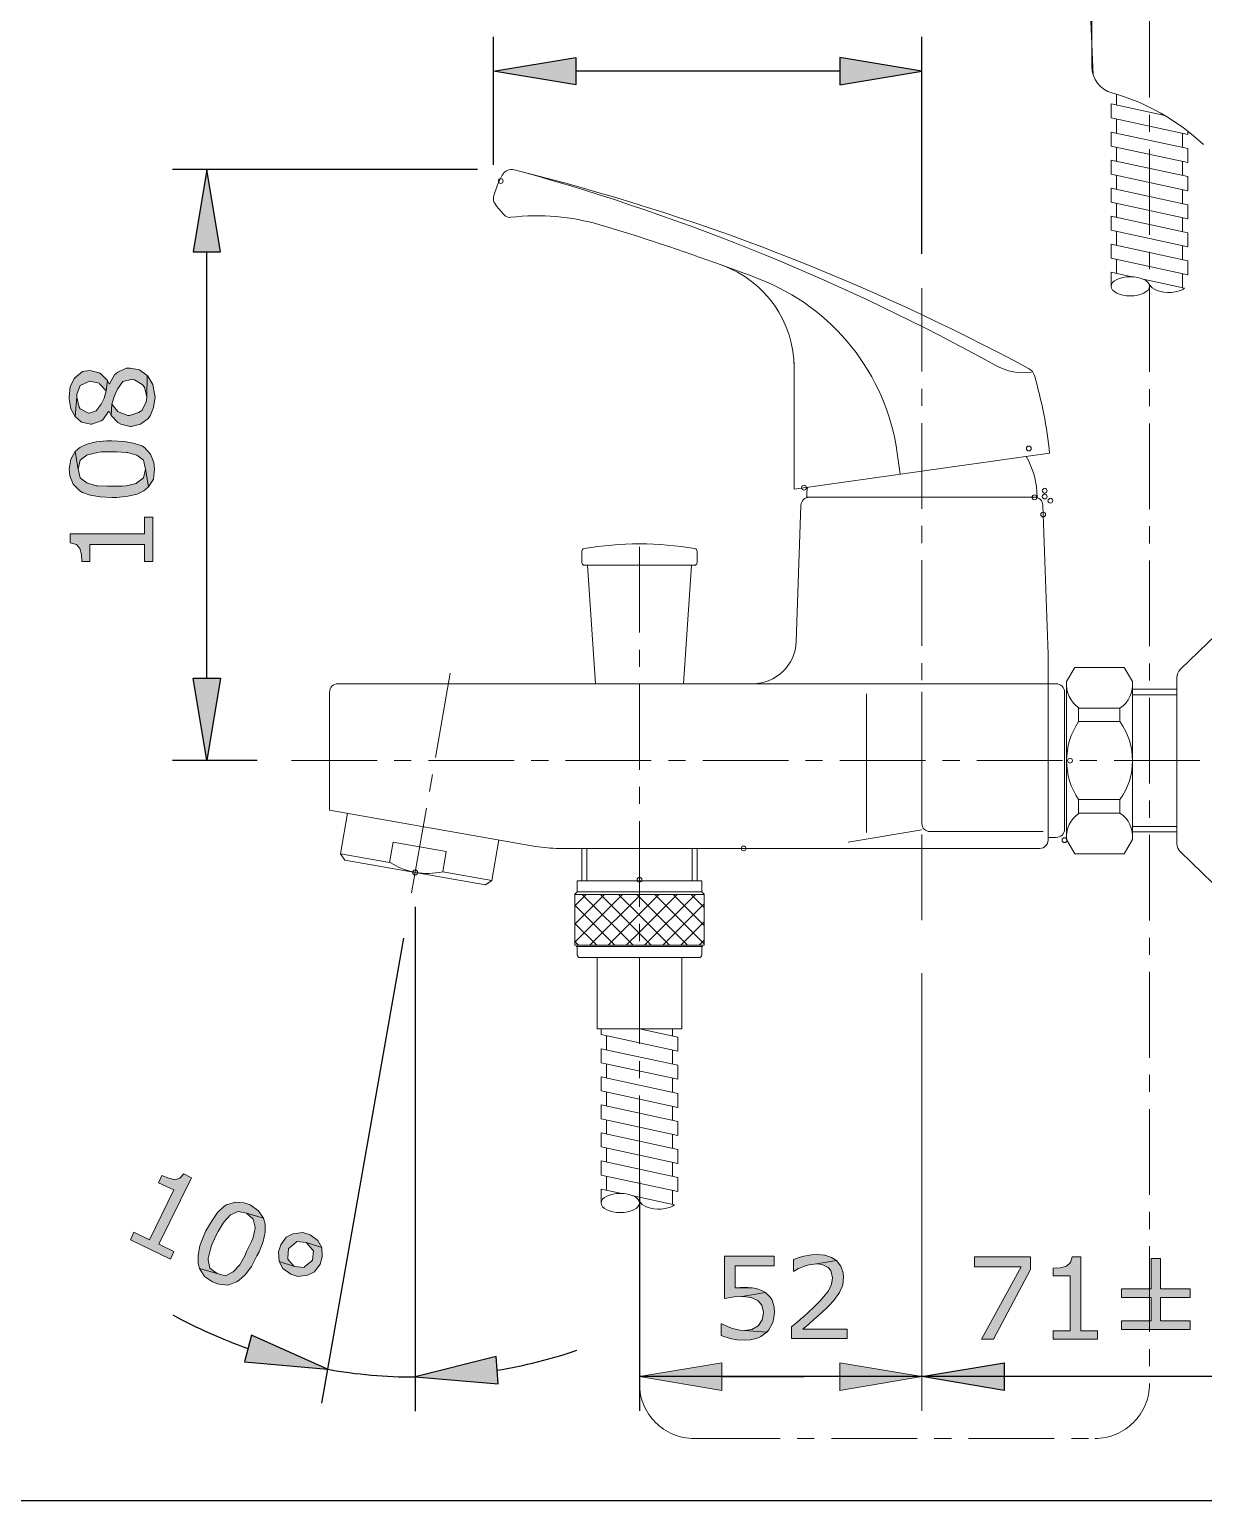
# Model space of a CAD drawing. Header units: inches. Extents: x 242965 to 445791, y 236206 to 423703.
# Drawn here: x 417167.9 to 417510.5, y 364921.7 to 365350.8 of the extents above; entities that cross this region are included whole.
import ezdxf

# ---------------------------------------------------------------- set-up
doc = ezdxf.new("R2010")
doc.units = ezdxf.units.IN
doc.header["$MEASUREMENT"] = 0
doc.linetypes.add('CENTER', pattern=[2, 1.25, -0.25, 0.25, -0.25])
for name, color, linetype in [('BENDA', 7, 'Continuous'), ('BIDANG', 7, 'Continuous'), ('CENTER', 7, 'CENTER'), ('UKUR', 7, 'Continuous')]:
    doc.layers.add(name, color=color, linetype=linetype)

# ---------------------------------------------------------------- blocks, each defined once
blk = doc.blocks.new('Samping')
at = {"layer": 'BENDA', "lineweight": 0}
for p, q in [((-3.222, 10.002), (-3.308, 12.072)), ((-3.24, 11.883), (-3.24, 10.122)), ((-2.88, 9.559), (-2.88, 9.717)), ((-2.177, 9.407), (-2.96, 9.577)), ((-2.96, 9.372), (-2.96, 9.577)), ((-1.84, 9.13), (-2.96, 9.372)), ((-2.88, 9.15), (-2.88, 9.355)), ((-1.84, 8.925), (-2.96, 9.167)), ((-2.96, 8.963), (-2.96, 9.167)), ((-1.92, 8.943), (-1.92, 9.147)), ((-1.84, 9.13), (-1.84, 9.178)), ((-1.84, 8.721), (-2.96, 8.963)), ((-2.88, 8.741), (-2.88, 8.945)), ((-1.84, 8.721), (-1.84, 8.925)), ((-1.84, 8.516), (-2.96, 8.758)), ((-2.96, 8.553), (-2.96, 8.758)), ((-1.92, 8.533), (-1.92, 8.738)), ((-1.84, 8.311), (-2.96, 8.553)), ((-2.88, 8.331), (-2.88, 8.536)), ((-1.84, 8.311), (-1.84, 8.516)), ((-1.84, 8.107), (-2.96, 8.349)), ((-2.96, 8.144), (-2.96, 8.349)), ((-1.92, 8.124), (-1.92, 8.329)), ((-1.84, 7.902), (-2.96, 8.144)), ((-2.96, 7.735), (-2.96, 7.939)), ((-1.84, 7.698), (-2.96, 7.939)), ((-2.88, 7.922), (-2.88, 8.127)), ((-1.84, 7.902), (-1.84, 8.107)), ((-1.84, 7.493), (-2.96, 7.735)), ((-1.92, 7.715), (-1.92, 7.919)), ((-1.84, 7.289), (-2.96, 7.53)), ((-2.96, 7.326), (-2.96, 7.53)), ((-2.88, 7.513), (-2.88, 7.718)), ((-1.92, 7.306), (-1.92, 7.51)), ((-1.84, 7.493), (-1.84, 7.698)), ((-1.84, 7.084), (-2.96, 7.326)), ((-2.88, 7.104), (-2.88, 7.309)), ((-2.96, 6.917), (-2.96, 7.121)), ((-2.656, 7.055), (-2.96, 7.121)), ((-1.92, 6.897), (-1.92, 7.101)), ((-1.84, 7.084), (-1.84, 7.289)), ((-1.888, 6.89), (-2.493, 7.02)), ((-7.582, 3.959), (-7.582, 5.812)), ((-7.582, 3.959), (-3.858, 4.482)), ((-7.484, 3.724), (-7.553, 1.738)), ((-7.24, 3.84), (-7.403, 3.84)), ((-4.04, 3.84), (-7.364, 3.84)), ((-4.076, 3.84), (-5.72, 3.84)), ((-4.04, 3.84), (-4.2, 3.84)), ((-3.956, 3.724), (-3.88, 1.549)), ((-10.68, 3.054), (-10.68, 2.888)), ((-9, 3.054), (-9, 2.888)), ((-10.64, 2.848), (-9.84, 2.848)), ((-10.6, 2.848), (-10.482, 1.12)), ((-9.04, 2.848), (-9.84, 2.848)), ((-9.08, 2.848), (-9.198, 1.12)), ((-0.756, 2.487), (-1.951, 1.327)), ((-3.88, 1.549), (-3.88, -1.16)), ((-3.489, 1.36), (-3.609, 1.152)), ((-3.489, 1.36), (-2.769, 1.36)), ((-2.769, 1.36), (-2.649, 1.152)), ((-3.88, 1.12), (-14.241, 1.12)), ((-3.76, 1.12), (-3.88, 1.12)), ((-3.609, 0), (-3.609, 1.152)), ((-2.649, 1.04), (-2.649, 1.152)), ((-2, 1.213), (-2, 1.04)), ((-14.361, -0.72), (-14.361, 1)), ((-3.64, -1), (-3.64, 1)), ((-2, 1.04), (-2.649, 1.04)), ((-2.649, 1.04), (-2.649, -1.152)), ((-2, 1.04), (-2, -1.212)), ((-3.609, 0), (-3.609, -1.152)), ((-14.361, -0.72), (-11.357, -1.25)), ((-14.097, -0.766), (-14.201, -1.358)), ((-2, -1.04), (-2.649, -1.04)), ((-11.891, -1.156), (-11.995, -1.746)), ((-4, -1.28), (-11.01, -1.28)), ((-10.68, -1.28), (-10.68, -1.753)), ((-9, -1.28), (-9, -1.753)), ((-3.76, -1.12), (-3.88, -1.12)), ((-3.489, -1.36), (-3.609, -1.152)), ((-2.769, -1.36), (-2.649, -1.152)), ((-14.201, -1.358), (-14.136, -1.45)), ((-14.136, -1.45), (-12.088, -1.811)), ((-3.489, -1.36), (-2.769, -1.36)), ((-0.756, -2.487), (-1.951, -1.327)), ((-11.995, -1.746), (-12.088, -1.811)), ((-10.748, -1.913), (-10.784, -1.949)), ((-10.748, -1.913), (-10.748, -1.753)), ((-8.932, -1.753), (-10.748, -1.753)), ((-10.68, -1.753), (-10.74, -1.753)), ((-8.932, -1.913), (-8.932, -1.753)), ((-8.932, -1.913), (-8.896, -1.949)), ((-10.784, -2.693), (-10.784, -1.949)), ((-8.896, -2.693), (-8.896, -1.949)), ((-9.108, -2.712), (-10.764, -2.712)), ((-10.748, -2.833), (-10.748, -2.712)), ((-8.916, -2.712), (-9.84, -2.712)), ((-8.932, -2.833), (-8.932, -2.712)), ((-8.972, -2.873), (-10.708, -2.873)), ((-10.456, -3.913), (-10.456, -2.873)), ((-9.224, -3.913), (-9.224, -2.873)), ((-9.224, -3.913), (-10.456, -3.913)), ((-10.4, -3.996), (-10.4, -3.913)), ((-9.28, -4.238), (-10.4, -3.996)), ((-10.32, -4.218), (-10.32, -4.014)), ((-9.28, -4.034), (-9.84, -3.913)), ((-9.36, -4.016), (-9.36, -3.913)), ((-9.28, -4.238), (-9.28, -4.034)), ((-9.28, -4.443), (-10.4, -4.201)), ((-10.4, -4.405), (-10.4, -4.201)), ((-9.36, -4.425), (-9.36, -4.221)), ((-9.28, -4.647), (-10.4, -4.405)), ((-10.32, -4.627), (-10.32, -4.423)), ((-9.28, -4.647), (-9.28, -4.443)), ((-9.28, -4.852), (-10.4, -4.61)), ((-10.4, -4.815), (-10.4, -4.61)), ((-9.36, -4.835), (-9.36, -4.63)), ((-9.28, -5.057), (-10.4, -4.815)), ((-10.32, -5.037), (-10.32, -4.832)), ((-9.28, -5.057), (-9.28, -4.852)), ((-9.28, -5.261), (-10.4, -5.019)), ((-10.4, -5.224), (-10.4, -5.019)), ((-9.36, -5.244), (-9.36, -5.039)), ((-9.28, -5.466), (-10.4, -5.224)), ((-10.32, -5.446), (-10.32, -5.241)), ((-9.28, -5.466), (-9.28, -5.261)), ((-10.4, -5.633), (-10.4, -5.429)), ((-9.28, -5.67), (-10.4, -5.429)), ((-9.36, -5.653), (-9.36, -5.449)), ((-9.28, -5.875), (-10.4, -5.633)), ((-10.32, -5.855), (-10.32, -5.65)), ((-9.28, -5.875), (-9.28, -5.67)), ((-9.28, -6.08), (-10.4, -5.838)), ((-10.4, -6.043), (-10.4, -5.838)), ((-9.36, -6.063), (-9.36, -5.858)), ((-9.28, -6.284), (-10.4, -6.043)), ((-10.32, -6.264), (-10.32, -6.06)), ((-9.28, -6.284), (-9.28, -6.08)), ((-10.4, -6.451), (-10.4, -6.247)), ((-10.096, -6.313), (-10.4, -6.247)), ((-9.328, -6.478), (-9.933, -6.348)), ((-9.36, -6.471), (-9.36, -6.267))]:
    blk.add_line(p, q, dxfattribs=at)
for centre, radius in [((-11.864, 8.452), 0.0353), ((-4.16, 4.552), 0.0351), ((-7.44, 3.981), 0.0353), ((-4.078, 3.84), 0.0353), ((-4.078, 3.84), 0.0353), ((-4.076, 3.84), 0.0351), ((-4.076, 3.84), 0.0351), ((-4.076, 3.84), 0.0351), ((-3.929, 3.936), 0.0351), ((-3.929, 3.852), 0.0351), ((-3.846, 3.79), 0.0353), ((-3.951, 3.588), 0.0351), ((-3.56, 0), 0.0353), ((-8.32, -1.28), 0.0353), ((-3.64, -1.16), 0.0353), ((-13.112, -1.631), 0.0351), ((-9.84, -1.737), 0.0353)]:
    blk.add_circle(centre, radius, dxfattribs=at)
for points in [[(-3.24, 10.122), (-3.24, 9.942), (-3.121, 9.785), (-2.948, 9.736)], [(-1.614, 8.984), (-1.991, 9.339), (-2.449, 9.597), (-2.948, 9.736)], [(-11.666, 8.614), (-11.736, 8.632), (-11.809, 8.6), (-11.844, 8.537)], [(-4.157, 5.714), (-6.528, 6.993), (-9.051, 7.968), (-11.666, 8.614)], [(-11.844, 8.537), (-11.9, 8.437), (-11.942, 8.328), (-11.968, 8.215)], [(-11.968, 8.215), (-11.975, 8.182), (-11.968, 8.146), (-11.947, 8.118)], [(-11.947, 8.118), (-11.907, 8.062), (-11.862, 8.009), (-11.815, 7.959)], [(-11.815, 7.959), (-11.789, 7.932), (-11.751, 7.918), (-11.714, 7.923)], [(-10.416, 7.813), (-10.837, 7.938), (-11.278, 7.976), (-11.714, 7.923)], [(-8.636, 7.226), (-9.224, 7.439), (-9.817, 7.635), (-10.416, 7.813)], [(-7.582, 5.722), (-7.582, 6.395), (-8.003, 6.996), (-8.636, 7.226)], [(-4.079, 5.617), (-4.091, 5.659), (-4.119, 5.693), (-4.157, 5.714)], [(-4.079, 5.617), (-4.091, 5.659), (-4.119, 5.693), (-4.157, 5.714)], [(-3.858, 4.482), (-3.897, 4.866), (-3.972, 5.246), (-4.079, 5.617)], [(-4.04, 3.84), (-4.04, 4.049), (-4.094, 4.253), (-4.198, 4.434)], [(-4.04, 3.84), (-4.04, 4.049), (-4.094, 4.253), (-4.198, 4.434)], [(-7.39, 3.989), (-7.397, 3.939), (-7.4, 3.89), (-7.4, 3.84)], [(-7.364, 3.84), (-7.429, 3.84), (-7.482, 3.789), (-7.484, 3.724)], [(-3.956, 3.724), (-3.958, 3.789), (-4.011, 3.84), (-4.076, 3.84)], [(-10.647, 3.093), (-10.666, 3.09), (-10.68, 3.074), (-10.68, 3.054)], [(-9.033, 3.093), (-9.567, 3.184), (-10.113, 3.184), (-10.647, 3.093)], [(-9, 3.054), (-9, 3.074), (-9.014, 3.09), (-9.033, 3.093)], [(-10.68, 2.888), (-10.68, 2.865), (-10.662, 2.848), (-10.64, 2.848)], [(-9.04, 2.848), (-9.018, 2.848), (-9, 2.865), (-9, 2.888)], [(-8.193, 1.12), (-7.848, 1.12), (-7.565, 1.393), (-7.553, 1.738)], [(-1.951, 1.327), (-1.982, 1.297), (-2, 1.256), (-2, 1.213)], [(-14.241, 1.12), (-14.307, 1.12), (-14.361, 1.066), (-14.361, 1)], [(-3.64, 1), (-3.64, 1.066), (-3.694, 1.12), (-3.76, 1.12)], [(-3.76, -1.12), (-3.694, -1.12), (-3.64, -1.066), (-3.64, -1)], [(-11.357, -1.25), (-11.242, -1.27), (-11.126, -1.28), (-11.01, -1.28)], [(-4, -1.28), (-3.934, -1.28), (-3.88, -1.226), (-3.88, -1.16)], [(-2, -1.212), (-2, -1.256), (-1.982, -1.297), (-1.951, -1.327)], [(-10.748, -2.833), (-10.748, -2.855), (-10.73, -2.873), (-10.708, -2.873)], [(-8.972, -2.873), (-8.95, -2.873), (-8.932, -2.855), (-8.932, -2.833)]]:
    blk.add_open_spline(points, degree=3, dxfattribs=at)
at = {"layer": 'BIDANG', "lineweight": 0}
for p, q in [((-2.375, 6.911), (-2.425, 6.974)), ((-6.037, 4.176), (-6.08, 4.485)), ((-5.72, 3.84), (-7.4, 3.84)), ((-6.528, 0.972), (-6.528, -1.05)), ((-5.72, 1.002), (-5.72, -0.919)), ((-2, 0.96), (-2.649, 0.96)), ((-3.435, 0.765), (-2.831, 0.765)), ((-3.435, 0.765), (-3.435, 0.569)), ((-2.831, 0.765), (-2.831, 0.569)), ((-3.435, 0.569), (-2.831, 0.569)), ((-3.435, -0.569), (-2.831, -0.569)), ((-3.435, -0.765), (-3.435, -0.569)), ((-2.831, -0.765), (-2.831, -0.569)), ((-3.435, -0.765), (-2.831, -0.765)), ((-5.72, -1.01), (-6.794, -1.187)), ((-3.95, -1.034), (-5.605, -1.034)), ((-2, -0.96), (-2.649, -0.96)), ((-13.486, -1.484), (-13.434, -1.188)), ((-13.434, -1.188), (-12.658, -1.325)), ((-10.608, -1.28), (-10.608, -1.753)), ((-9.072, -1.28), (-9.072, -1.753)), ((-14.201, -1.358), (-13.486, -1.484)), ((-12.71, -1.62), (-12.658, -1.325)), ((-12.71, -1.62), (-11.995, -1.746)), ((-8.932, -1.913), (-10.748, -1.913)), ((-10.784, -2.649), (-10.086, -1.951)), ((-10.784, -2.384), (-10.351, -1.951)), ((-10.784, -2.119), (-10.616, -1.951)), ((-8.896, -1.951), (-10.784, -1.951)), ((-10.199, -2.693), (-10.784, -2.108)), ((-9.934, -2.693), (-10.675, -1.951)), ((-10.562, -2.693), (-9.84, -1.971)), ((-9.84, -2.522), (-10.41, -1.951)), ((-9.84, -2.256), (-10.145, -1.951)), ((-9.84, -1.991), (-9.88, -1.951)), ((-9.84, -2.501), (-9.29, -1.951)), ((-9.84, -2.236), (-9.556, -1.951)), ((-9.139, -2.693), (-9.84, -1.991)), ((-9.767, -2.693), (-9.025, -1.951)), ((-8.896, -2.67), (-9.615, -1.951)), ((-9.501, -2.693), (-8.896, -2.087)), ((-8.896, -2.405), (-9.349, -1.951)), ((-8.896, -2.14), (-9.084, -1.951)), ((-10.297, -2.693), (-9.84, -2.236)), ((-9.404, -2.693), (-9.84, -2.256)), ((-9.236, -2.693), (-8.896, -2.352)), ((-10.464, -2.693), (-10.784, -2.373)), ((-10.032, -2.693), (-9.84, -2.501)), ((-9.669, -2.693), (-9.84, -2.522)), ((-10.73, -2.693), (-10.784, -2.638)), ((-8.896, -2.693), (-10.784, -2.693)), ((-8.971, -2.693), (-8.896, -2.618)), ((-9.815, -6.457), (-9.865, -6.394))]:
    blk.add_line(p, q, dxfattribs=at)
for centre in [(-2.68, 6.917), (-10.12, -6.451)]:
    blk.add_ellipse(centre, major_axis=(-0.28, 0), ratio=0.498155, dxfattribs=at)
for points in [[(-4.642, 5.762), (-6.827, 6.97), (-9.145, 7.917), (-11.55, 8.586)], [(-8.105, 7.028), (-8.281, 7.095), (-8.458, 7.161), (-8.636, 7.226)], [(-6.08, 4.485), (-6.242, 5.638), (-7.018, 6.612), (-8.105, 7.028)], [(-4.642, 5.762), (-4.484, 5.675), (-4.302, 5.64), (-4.123, 5.664)], [(-3.609, 1.152), (-3.624, 0.999), (-3.554, 0.851), (-3.426, 0.765)], [(-2.831, 0.765), (-2.704, 0.851), (-2.634, 0.999), (-2.649, 1.152)], [(-3.435, 0.569), (-3.667, 0.225), (-3.667, -0.225), (-3.435, -0.569)], [(-2.831, -0.569), (-2.588, -0.229), (-2.588, 0.229), (-2.831, 0.569)], [(-3.426, -0.765), (-3.554, -0.851), (-3.624, -0.999), (-3.609, -1.152)], [(-2.649, -1.152), (-2.634, -0.999), (-2.704, -0.851), (-2.831, -0.765)], [(-5.72, -0.919), (-5.72, -0.982), (-5.668, -1.034), (-5.605, -1.034)], [(-13.476, -1.485), (-13.25, -1.633), (-12.973, -1.682), (-12.71, -1.62)]]:
    blk.add_open_spline(points, degree=3, dxfattribs=at)
for points in [[(-2.384, 6.922), (-2.333, 6.848), (-2.173, 6.809), (-2.027, 6.835), (-1.97, 6.846), (-1.922, 6.865), (-1.888, 6.89)], [(-9.824, -6.446), (-9.773, -6.52), (-9.613, -6.559), (-9.467, -6.533), (-9.41, -6.523), (-9.362, -6.503), (-9.328, -6.478)]]:
    blk.add_open_spline(points, degree=3, knots=[0, 0, 0, 0, 1, 1, 1, 2, 2, 2, 2], dxfattribs=at)
at = {"layer": 'CENTER', "lineweight": 0}
for p, q in [((-2.4, 14.918), (-2.4, -9.086)), ((-5.72, -2.327), (-5.72, 6.89)), ((-9.84, 3.118), (-9.84, -9.086)), ((-12.6, 1.275), (-13.194, -2.098)), ((-14.918, 0), (0.313, 0)), ((-9.04, -9.886), (-3.2, -9.886))]:
    blk.add_line(p, q, dxfattribs=at)
for points in [[(-9.84, -9.086), (-9.84, -9.528), (-9.482, -9.886), (-9.04, -9.886)], [(-3.2, -9.886), (-2.758, -9.886), (-2.4, -9.528), (-2.4, -9.086)]]:
    blk.add_open_spline(points, degree=3, dxfattribs=at)

msp = doc.modelspace()

# ---------------------------------------------------------------- hatches: boundary and pattern name
at = {"layer": 'UKUR'}
h = msp.add_hatch(color=256, dxfattribs=at)
h.dxf.hatch_style = 2
h.paths.add_polyline_path([(417327.283, 365342.608), (417327.283, 365334.609), (417303.284, 365338.612)])
h = msp.add_hatch(color=256, dxfattribs=at)
h.dxf.hatch_style = 2
h.paths.add_polyline_path([(417404.294, 365342.608), (417404.294, 365334.609), (417428.293, 365338.612)])
h = msp.add_hatch(color=256, dxfattribs=at)
h.dxf.hatch_style = 2
h.paths.add_polyline_path([(417215.675, 365285.902), (417223.675, 365285.902), (417219.672, 365309.901)])
at = {"layer": 'UKUR', "linetype": 'Continuous', "lineweight": 0}
for points in [[(417179.519, 365243.549), (417179.519, 365243.064), (417180.004, 365240.155), (417181.297, 365237.893), (417181.782, 365243.549), (417181.782, 365244.357), (417182.751, 365246.942), (417183.074, 365247.104), (417185.498, 365248.235), (417188.245, 365247.589), (417188.407, 365247.427), (417190.346, 365245.326), (417190.669, 365248.397), (417188.73, 365250.336), (417188.245, 365250.659), (417185.498, 365251.305), (417183.398, 365250.982), (417181.135, 365249.205), (417180.974, 365248.882), (417179.842, 365246.619)], [(417181.297, 365237.893), (417183.074, 365236.277), (417185.821, 365235.631), (417186.145, 365235.631), (417188.892, 365236.6), (417189.376, 365236.924), (417190.992, 365239.348), (417191.154, 365239.348), (417191.8, 365238.216), (417191.962, 365241.448), (417192.77, 365243.872), (417193.416, 365245.488), (417193.578, 365245.811), (417195.194, 365248.074), (417197.618, 365248.72), (417198.587, 365248.558), (417200.85, 365247.266), (417201.496, 365246.458), (417202.142, 365243.549), (417202.304, 365249.851), (417200.042, 365251.467), (417197.295, 365251.952), (417196.163, 365251.952), (417193.74, 365250.821), (417192.77, 365250.013), (417191.316, 365247.427), (417191.154, 365247.427), (417190.669, 365248.397), (417190.346, 365245.326), (417189.7, 365243.226), (417188.892, 365241.448), (417187.437, 365239.509), (417185.337, 365238.863), (417185.175, 365238.863), (417182.751, 365240.155), (417182.428, 365240.64), (417181.782, 365243.549)], [(417191.8, 365238.216), (417193.74, 365236.116), (417194.547, 365235.631), (417197.295, 365234.985), (417197.618, 365234.985), (417200.365, 365235.631), (417202.466, 365237.247), (417203.112, 365238.055), (417204.081, 365240.479), (417204.566, 365243.549), (417204.405, 365244.519), (417203.92, 365247.266), (417202.466, 365249.689), (417202.304, 365249.851), (417202.142, 365243.549), (417201.981, 365242.095), (417200.688, 365239.671), (417199.718, 365239.024), (417197.133, 365238.216), (417196.648, 365238.216), (417194.063, 365239.186), (417193.74, 365239.348), (417191.962, 365241.448)], [(417181.297, 365227.713), (417182.105, 365222.542), (417182.751, 365225.127), (417184.69, 365226.582), (417184.852, 365226.743), (417187.761, 365227.39), (417188.892, 365227.551), (417191.962, 365227.551), (417193.416, 365227.551), (417196.163, 365227.39), (417196.487, 365227.39), (417199.234, 365226.582), (417201.173, 365225.127), (417201.819, 365222.542), (417202.627, 365217.371), (417204.081, 365219.633), (417204.405, 365222.542), (417204.243, 365224.481), (417203.273, 365226.905), (417201.496, 365228.844), (417200.688, 365229.329), (417198.264, 365230.137), (417195.517, 365230.622), (417191.962, 365230.783), (417190.508, 365230.783), (417187.437, 365230.46), (417184.69, 365229.814), (417182.59, 365228.844)], [(417179.519, 365222.542), (417179.681, 365220.603), (417180.65, 365218.179), (417182.59, 365216.24), (417183.398, 365215.755), (417185.66, 365214.947), (417188.569, 365214.462), (417191.962, 365214.301), (417193.416, 365214.301), (417196.648, 365214.624), (417199.395, 365215.27), (417201.334, 365216.24), (417202.627, 365217.371), (417201.819, 365222.542), (417201.173, 365219.956), (417199.234, 365218.502), (417199.072, 365218.34), (417196.163, 365217.694), (417195.032, 365217.532), (417191.962, 365217.532), (417190.669, 365217.532), (417187.761, 365217.694), (417187.437, 365217.694), (417184.69, 365218.502), (417182.751, 365219.956), (417182.105, 365222.542), (417181.297, 365227.713), (417180.004, 365225.451)], [(417179.842, 365203.635), (417179.842, 365201.05), (417181.62, 365200.565), (417182.59, 365199.434), (417183.074, 365197.656), (417183.236, 365195.556), (417185.498, 365195.556), (417185.498, 365200.565), (417201.496, 365200.565), (417201.496, 365195.556), (417203.92, 365195.556), (417203.92, 365208.483), (417201.496, 365208.483), (417201.496, 365203.635)], [(417215.231, 365015.864), (417212.969, 365016.995), (417211.838, 365015.703), (417210.384, 365015.218), (417208.606, 365015.703), (417206.505, 365016.511), (417205.536, 365014.41), (417210.06, 365012.309), (417202.95, 364997.766), (417198.426, 365000.028), (417197.456, 364997.766), (417209.091, 364992.11), (417210.06, 364994.372), (417205.697, 364996.473)], [(417232.36, 365007.946), (417230.583, 365008.593), (417227.997, 365008.754), (417225.412, 365007.946), (417224.604, 365007.461), (417222.826, 365005.684), (417221.21, 365003.422), (417219.433, 365000.351), (417218.786, 364999.059), (417217.655, 364995.988), (417217.171, 364993.241), (417217.171, 364990.979), (417217.494, 364989.363), (417222.665, 364987.909), (417220.564, 364989.525), (417220.079, 364991.948), (417220.079, 364992.272), (417220.726, 364995.019), (417221.049, 364996.15), (417222.341, 364998.897), (417222.988, 365000.19), (417224.442, 365002.614), (417224.604, 365002.937), (417226.543, 365005.037), (417228.805, 365006.007), (417231.229, 365005.522), (417236.239, 365004.068), (417234.784, 365006.169)], [(417236.239, 365004.068), (417231.229, 365005.522), (417233.168, 365003.745), (417233.815, 365001.482), (417233.815, 365001.159), (417233.168, 364998.412), (417232.683, 364997.281), (417231.391, 364994.534), (417230.744, 364993.08), (417229.452, 364990.817), (417229.29, 364990.494), (417227.351, 364988.393), (417225.089, 364987.262), (417222.665, 364987.909), (417217.494, 364989.363), (417218.948, 364987.101), (417221.372, 364985.485), (417223.149, 364984.838), (417225.897, 364984.515), (417228.32, 364985.485), (417229.128, 364985.969), (417230.906, 364987.585), (417232.683, 364990.009), (417234.299, 364993.08), (417234.946, 364994.211), (417236.077, 364997.281), (417236.723, 365000.028), (417236.723, 365002.29)], [(417249.812, 364999.22), (417247.712, 364999.866), (417244.803, 364999.543), (417242.864, 364998.574), (417241.248, 364996.311), (417240.602, 364994.211), (417240.763, 364991.464), (417245.288, 364990.009), (417245.126, 364990.009), (417243.349, 364992.11), (417243.349, 364992.433), (417243.51, 364995.18), (417243.672, 364995.342), (417245.772, 364997.119), (417245.934, 364997.281), (417248.681, 364996.958), (417253.206, 364995.503), (417252.075, 364997.604)], [(417253.206, 364995.503), (417248.681, 364996.958), (417248.843, 364996.796), (417250.62, 364994.695), (417250.782, 364994.534), (417250.459, 364991.787), (417250.297, 364991.625), (417248.196, 364989.848), (417248.035, 364989.686), (417245.288, 364990.009), (417240.763, 364991.464), (417241.894, 364989.363), (417244.157, 364987.747), (417246.257, 364987.101), (417249.004, 364987.424), (417251.105, 364988.393), (417252.721, 364990.656), (417253.367, 364992.756)], [(417385.156, 364992.976), (417370.728, 364992.976), (417370.728, 364980.636), (417370.819, 364980.636), (417372.997, 364980.999), (417373.496, 364981.09), (417375.719, 364981.18), (417382.615, 364982.405), (417381.935, 364982.814), (417379.893, 364983.585), (417378.759, 364983.766), (417373.814, 364983.766), (417373.814, 364990.164), (417385.156, 364990.164)], [(417403.349, 364991.706), (417397.496, 364990.708), (417399.175, 364990.526), (417400.944, 364989.664), (417401.67, 364988.802), (417402.169, 364986.715), (417401.897, 364984.855), (417401.035, 364982.904), (417400.082, 364981.68), (417398.676, 364980.046), (417396.77, 364978.141), (417395.318, 364976.734), (417393.64, 364975.237), (417393.549, 364975.192), (417391.87, 364973.785), (417390.237, 364972.334), (417390.237, 364968.976), (417406.479, 364968.976), (417406.479, 364971.744), (417393.549, 364971.744), (417393.685, 364971.834), (417395.273, 364973.196), (417396.997, 364974.693), (417397.36, 364975.01), (417398.993, 364976.462), (417400.536, 364977.959), (417401.171, 364978.549), (417402.623, 364980.092), (417402.804, 364980.318), (417404.075, 364982.088), (417404.256, 364982.36), (417405.118, 364984.311), (417405.209, 364984.674), (417405.436, 364986.897), (417405.345, 364988.167), (417404.664, 364990.118)], [(417397.587, 364993.475), (417396.09, 364993.385), (417393.867, 364993.022), (417392.732, 364992.704), (417390.827, 364991.978), (417390.827, 364988.621), (417391.008, 364988.621), (417392.324, 364989.392), (417394.32, 364990.164), (417395.409, 364990.481), (417397.496, 364990.708), (417403.349, 364991.706), (417401.942, 364992.613), (417399.946, 364993.249)], [(417459.969, 364992.75), (417443.591, 364992.75), (417443.591, 364989.891), (417457.247, 364989.891), (417445.678, 364968.749), (417449.126, 364968.749), (417459.969, 364989.12)], [(417474.623, 364992.795), (417472.128, 364992.795), (417471.629, 364991.162), (417470.449, 364990.118), (417468.725, 364989.619), (417466.548, 364989.483), (417466.548, 364987.26), (417471.538, 364987.26), (417471.538, 364971.199), (417466.548, 364971.199), (417466.548, 364968.749), (417479.523, 364968.749), (417479.523, 364971.199), (417474.623, 364971.199)], [(417497.852, 364992.296), (417495.175, 364992.296), (417495.175, 364983.494), (417486.51, 364983.494), (417486.51, 364980.954), (417495.175, 364980.954), (417495.175, 364974.148), (417486.51, 364974.148), (417486.51, 364971.608), (417506.563, 364971.608), (417506.563, 364974.148), (417497.852, 364974.148), (417497.852, 364980.954), (417506.563, 364980.954), (417506.563, 364983.494), (417497.852, 364983.494)], [(417376.49, 364983.903), (417375.22, 364983.857), (417373.814, 364983.766), (417378.759, 364983.766)], [(417382.615, 364982.405), (417375.719, 364981.18), (417376.263, 364981.18), (417378.396, 364980.954), (417378.441, 364980.954), (417380.437, 364980.092), (417381.617, 364978.731), (417382.025, 364976.644), (417382.025, 364976.507), (417381.662, 364974.375), (417380.619, 364972.742), (417380.528, 364972.696), (417378.713, 364971.608), (417378.623, 364971.562), (417376.49, 364971.29), (417383.023, 364970.836), (417383.613, 364971.472), (417384.702, 364973.422), (417385.02, 364974.466), (417385.292, 364976.598), (417385.201, 364978.186), (417384.611, 364980.137), (417384.112, 364980.908)], [(417369.912, 364973.286), (417369.685, 364973.286), (417369.685, 364969.884), (417370.547, 364969.521), (417372.77, 364968.885), (417374.358, 364968.613), (417376.536, 364968.477), (417378.26, 364968.613), (417380.256, 364969.112), (417381.299, 364969.566), (417383.023, 364970.836), (417376.49, 364971.29), (417375.129, 364971.381), (417372.997, 364971.88), (417371.772, 364972.334)]]:
    msp.add_hatch(color=256, dxfattribs=at).paths.add_polyline_path(points)
at = {"layer": 'UKUR'}
h = msp.add_hatch(color=256, dxfattribs=at)
h.dxf.hatch_style = 2
h.paths.add_polyline_path([(417215.675, 365161.52), (417223.675, 365161.52), (417219.672, 365137.515)])
h = msp.add_hatch(color=256, dxfattribs=at)
h.dxf.hatch_style = 2
h.paths.add_polyline_path([(417232.694, 364969.946), (417230.668, 364962.201), (417254.894, 364959.996)])
h = msp.add_hatch(color=256, dxfattribs=at)
h.dxf.hatch_style = 2
h.paths.add_polyline_path([(417304.697, 364955.724), (417304.042, 364963.703), (417280.45, 364957.757)])
at = {"layer": 'UKUR', "lineweight": 0}
h = msp.add_hatch(color=256, dxfattribs=at)
h.dxf.hatch_style = 2
h.paths.add_polyline_path([(417369.892, 364961.856), (417369.892, 364953.857), (417345.893, 364957.853)])
h = msp.add_hatch(color=256, dxfattribs=at)
h.dxf.hatch_style = 2
h.paths.add_polyline_path([(417369.892, 364961.856), (417369.892, 364953.857), (417345.893, 364957.853)])
h = msp.add_hatch(color=256, dxfattribs=at)
h.dxf.hatch_style = 2
h.paths.add_polyline_path([(417404.294, 364961.856), (417404.294, 364953.857), (417428.293, 364957.853)])
h = msp.add_hatch(color=256, dxfattribs=at)
h.dxf.hatch_style = 2
h.paths.add_polyline_path([(417404.294, 364961.856), (417404.294, 364953.857), (417428.293, 364957.853)])
at = {"layer": 'UKUR'}
h = msp.add_hatch(color=256, dxfattribs=at)
h.dxf.hatch_style = 2
h.paths.add_polyline_path([(417452.291, 364961.856), (417452.291, 364953.857), (417428.293, 364957.853)])
h = msp.add_hatch(color=256, dxfattribs=at)
h.dxf.hatch_style = 2
h.paths.add_polyline_path([(417452.291, 364961.856), (417452.291, 364953.857), (417428.293, 364957.853)])

# ---------------------------------------------------------------- linework, layer by layer
at = {"layer": 'BIDANG'}
msp.add_line((416635.349, 364921.707), (417795.347, 364921.707), dxfattribs=at)
at = {"layer": 'UKUR'}
for p, q in [((417303.284, 365311.299), (417303.284, 365348.61)), ((417428.293, 365285.323), (417428.293, 365348.61)), ((417404.294, 365338.612), (417327.283, 365338.612)), ((417298.599, 365309.901), (417209.674, 365309.901)), ((417219.672, 365161.52), (417219.672, 365285.902)), ((417234.327, 365137.515), (417209.674, 365137.515)), ((417280.45, 365094.906), (417280.45, 364947.856)), ((417280.45, 365094.906), (417280.45, 364947.759)), ((417277.067, 365085.715), (417253.158, 364950.143)), ((417345.893, 365014.911), (417345.893, 364947.856)), ((417345.893, 365014.911), (417345.893, 364947.856)), ((417518.692, 364957.853), (417345.893, 364957.853)), ((417369.892, 364957.853), (417393.89, 364957.853))]:
    msp.add_line(p, q, dxfattribs=at)
at = {"layer": 'UKUR', "lineweight": 0}
msp.add_line((417428.293, 365075.517), (417428.293, 364947.856), dxfattribs=at)
at = {"layer": 'UKUR'}
for points in [[(417327.283, 365342.608), (417327.283, 365334.609), (417303.284, 365338.612)], [(417404.294, 365342.608), (417404.294, 365334.609), (417428.293, 365338.612)], [(417215.675, 365285.902), (417223.675, 365285.902), (417219.672, 365309.901)], [(417215.675, 365161.52), (417223.675, 365161.52), (417219.672, 365137.515)], [(417232.694, 364969.946), (417230.668, 364962.201), (417254.894, 364959.996)], [(417304.697, 364955.724), (417304.042, 364963.703), (417280.45, 364957.757)], [(417452.291, 364961.856), (417452.291, 364953.857), (417428.293, 364957.853)], [(417452.291, 364961.856), (417452.291, 364953.857), (417428.293, 364957.853)]]:
    msp.add_lwpolyline(points, close=True, dxfattribs=at)
at = {"layer": 'UKUR', "color": 7, "lineweight": 0}
for points in [[(417179.519, 365243.549), (417179.519, 365243.064), (417180.004, 365240.155), (417181.297, 365237.893), (417181.782, 365243.549), (417181.782, 365244.357), (417182.751, 365246.942), (417183.074, 365247.104), (417185.498, 365248.235), (417188.245, 365247.589), (417188.407, 365247.427), (417190.346, 365245.326), (417190.669, 365248.397), (417188.73, 365250.336), (417188.245, 365250.659), (417185.498, 365251.305), (417183.398, 365250.982), (417181.135, 365249.205), (417180.974, 365248.882), (417179.842, 365246.619)], [(417181.297, 365237.893), (417183.074, 365236.277), (417185.821, 365235.631), (417186.145, 365235.631), (417188.892, 365236.6), (417189.376, 365236.924), (417190.992, 365239.348), (417191.154, 365239.348), (417191.8, 365238.216), (417191.962, 365241.448), (417192.77, 365243.872), (417193.416, 365245.488), (417193.578, 365245.811), (417195.194, 365248.074), (417197.618, 365248.72), (417198.587, 365248.558), (417200.85, 365247.266), (417201.496, 365246.458), (417202.142, 365243.549), (417202.304, 365249.851), (417200.042, 365251.467), (417197.295, 365251.952), (417196.163, 365251.952), (417193.74, 365250.821), (417192.77, 365250.013), (417191.316, 365247.427), (417191.154, 365247.427), (417190.669, 365248.397), (417190.346, 365245.326), (417189.7, 365243.226), (417188.892, 365241.448), (417187.437, 365239.509), (417185.337, 365238.863), (417185.175, 365238.863), (417182.751, 365240.155), (417182.428, 365240.64), (417181.782, 365243.549)], [(417191.8, 365238.216), (417193.74, 365236.116), (417194.547, 365235.631), (417197.295, 365234.985), (417197.618, 365234.985), (417200.365, 365235.631), (417202.466, 365237.247), (417203.112, 365238.055), (417204.081, 365240.479), (417204.566, 365243.549), (417204.405, 365244.519), (417203.92, 365247.266), (417202.466, 365249.689), (417202.304, 365249.851), (417202.142, 365243.549), (417201.981, 365242.095), (417200.688, 365239.671), (417199.718, 365239.024), (417197.133, 365238.216), (417196.648, 365238.216), (417194.063, 365239.186), (417193.74, 365239.348), (417191.962, 365241.448)], [(417181.297, 365227.713), (417182.105, 365222.542), (417182.751, 365225.127), (417184.69, 365226.582), (417184.852, 365226.743), (417187.761, 365227.39), (417188.892, 365227.551), (417191.962, 365227.551), (417193.416, 365227.551), (417196.163, 365227.39), (417196.487, 365227.39), (417199.234, 365226.582), (417201.173, 365225.127), (417201.819, 365222.542), (417202.627, 365217.371), (417204.081, 365219.633), (417204.405, 365222.542), (417204.243, 365224.481), (417203.273, 365226.905), (417201.496, 365228.844), (417200.688, 365229.329), (417198.264, 365230.137), (417195.517, 365230.622), (417191.962, 365230.783), (417190.508, 365230.783), (417187.437, 365230.46), (417184.69, 365229.814), (417182.59, 365228.844)], [(417179.519, 365222.542), (417179.681, 365220.603), (417180.65, 365218.179), (417182.59, 365216.24), (417183.398, 365215.755), (417185.66, 365214.947), (417188.569, 365214.462), (417191.962, 365214.301), (417193.416, 365214.301), (417196.648, 365214.624), (417199.395, 365215.27), (417201.334, 365216.24), (417202.627, 365217.371), (417201.819, 365222.542), (417201.173, 365219.956), (417199.234, 365218.502), (417199.072, 365218.34), (417196.163, 365217.694), (417195.032, 365217.532), (417191.962, 365217.532), (417190.669, 365217.532), (417187.761, 365217.694), (417187.437, 365217.694), (417184.69, 365218.502), (417182.751, 365219.956), (417182.105, 365222.542), (417181.297, 365227.713), (417180.004, 365225.451)], [(417179.842, 365203.635), (417179.842, 365201.05), (417181.62, 365200.565), (417182.59, 365199.434), (417183.074, 365197.656), (417183.236, 365195.556), (417185.498, 365195.556), (417185.498, 365200.565), (417201.496, 365200.565), (417201.496, 365195.556), (417203.92, 365195.556), (417203.92, 365208.483), (417201.496, 365208.483), (417201.496, 365203.635)], [(417215.231, 365015.864), (417212.969, 365016.995), (417211.838, 365015.703), (417210.384, 365015.218), (417208.606, 365015.703), (417206.505, 365016.511), (417205.536, 365014.41), (417210.06, 365012.309), (417202.95, 364997.766), (417198.426, 365000.028), (417197.456, 364997.766), (417209.091, 364992.11), (417210.06, 364994.372), (417205.697, 364996.473)], [(417232.36, 365007.946), (417230.583, 365008.593), (417227.997, 365008.754), (417225.412, 365007.946), (417224.604, 365007.461), (417222.826, 365005.684), (417221.21, 365003.422), (417219.433, 365000.351), (417218.786, 364999.059), (417217.655, 364995.988), (417217.171, 364993.241), (417217.171, 364990.979), (417217.494, 364989.363), (417222.665, 364987.909), (417220.564, 364989.525), (417220.079, 364991.948), (417220.079, 364992.272), (417220.726, 364995.019), (417221.049, 364996.15), (417222.341, 364998.897), (417222.988, 365000.19), (417224.442, 365002.614), (417224.604, 365002.937), (417226.543, 365005.037), (417228.805, 365006.007), (417231.229, 365005.522), (417236.239, 365004.068), (417234.784, 365006.169)], [(417236.239, 365004.068), (417231.229, 365005.522), (417233.168, 365003.745), (417233.815, 365001.482), (417233.815, 365001.159), (417233.168, 364998.412), (417232.683, 364997.281), (417231.391, 364994.534), (417230.744, 364993.08), (417229.452, 364990.817), (417229.29, 364990.494), (417227.351, 364988.393), (417225.089, 364987.262), (417222.665, 364987.909), (417217.494, 364989.363), (417218.948, 364987.101), (417221.372, 364985.485), (417223.149, 364984.838), (417225.897, 364984.515), (417228.32, 364985.485), (417229.128, 364985.969), (417230.906, 364987.585), (417232.683, 364990.009), (417234.299, 364993.08), (417234.946, 364994.211), (417236.077, 364997.281), (417236.723, 365000.028), (417236.723, 365002.29)], [(417249.812, 364999.22), (417247.712, 364999.866), (417244.803, 364999.543), (417242.864, 364998.574), (417241.248, 364996.311), (417240.602, 364994.211), (417240.763, 364991.464), (417245.288, 364990.009), (417245.126, 364990.009), (417243.349, 364992.11), (417243.349, 364992.433), (417243.51, 364995.18), (417243.672, 364995.342), (417245.772, 364997.119), (417245.934, 364997.281), (417248.681, 364996.958), (417253.206, 364995.503), (417252.075, 364997.604)], [(417253.206, 364995.503), (417248.681, 364996.958), (417248.843, 364996.796), (417250.62, 364994.695), (417250.782, 364994.534), (417250.459, 364991.787), (417250.297, 364991.625), (417248.196, 364989.848), (417248.035, 364989.686), (417245.288, 364990.009), (417240.763, 364991.464), (417241.894, 364989.363), (417244.157, 364987.747), (417246.257, 364987.101), (417249.004, 364987.424), (417251.105, 364988.393), (417252.721, 364990.656), (417253.367, 364992.756)], [(417385.156, 364992.976), (417370.728, 364992.976), (417370.728, 364980.636), (417370.819, 364980.636), (417372.997, 364980.999), (417373.496, 364981.09), (417375.719, 364981.18), (417382.615, 364982.405), (417381.935, 364982.814), (417379.893, 364983.585), (417378.759, 364983.766), (417373.814, 364983.766), (417373.814, 364990.164), (417385.156, 364990.164)], [(417403.349, 364991.706), (417397.496, 364990.708), (417399.175, 364990.526), (417400.944, 364989.664), (417401.67, 364988.802), (417402.169, 364986.715), (417401.897, 364984.855), (417401.035, 364982.904), (417400.082, 364981.68), (417398.676, 364980.046), (417396.77, 364978.141), (417395.318, 364976.734), (417393.64, 364975.237), (417393.549, 364975.192), (417391.87, 364973.785), (417390.237, 364972.334), (417390.237, 364968.976), (417406.479, 364968.976), (417406.479, 364971.744), (417393.549, 364971.744), (417393.685, 364971.834), (417395.273, 364973.196), (417396.997, 364974.693), (417397.36, 364975.01), (417398.993, 364976.462), (417400.536, 364977.959), (417401.171, 364978.549), (417402.623, 364980.092), (417402.804, 364980.318), (417404.075, 364982.088), (417404.256, 364982.36), (417405.118, 364984.311), (417405.209, 364984.674), (417405.436, 364986.897), (417405.345, 364988.167), (417404.664, 364990.118)], [(417397.587, 364993.475), (417396.09, 364993.385), (417393.867, 364993.022), (417392.732, 364992.704), (417390.827, 364991.978), (417390.827, 364988.621), (417391.008, 364988.621), (417392.324, 364989.392), (417394.32, 364990.164), (417395.409, 364990.481), (417397.496, 364990.708), (417403.349, 364991.706), (417401.942, 364992.613), (417399.946, 364993.249)], [(417459.969, 364992.75), (417443.591, 364992.75), (417443.591, 364989.891), (417457.247, 364989.891), (417445.678, 364968.749), (417449.126, 364968.749), (417459.969, 364989.12)], [(417474.623, 364992.795), (417472.128, 364992.795), (417471.629, 364991.162), (417470.449, 364990.118), (417468.725, 364989.619), (417468.725, 364989.619), (417466.548, 364989.483), (417466.548, 364987.26), (417471.538, 364987.26), (417471.538, 364971.199), (417466.548, 364971.199), (417466.548, 364968.749), (417479.523, 364968.749), (417479.523, 364971.199), (417474.623, 364971.199)], [(417497.852, 364992.296), (417495.175, 364992.296), (417495.175, 364983.494), (417486.51, 364983.494), (417486.51, 364980.954), (417495.175, 364980.954), (417495.175, 364974.148), (417486.51, 364974.148), (417486.51, 364971.608), (417506.563, 364971.608), (417506.563, 364974.148), (417497.852, 364974.148), (417497.852, 364980.954), (417506.563, 364980.954), (417506.563, 364983.494), (417497.852, 364983.494)], [(417376.49, 364983.903), (417375.22, 364983.857), (417373.814, 364983.766), (417378.759, 364983.766)], [(417382.615, 364982.405), (417375.719, 364981.18), (417376.263, 364981.18), (417378.396, 364980.954), (417378.441, 364980.954), (417380.437, 364980.092), (417381.617, 364978.731), (417382.025, 364976.644), (417382.025, 364976.507), (417381.662, 364974.375), (417380.619, 364972.742), (417380.528, 364972.696), (417378.713, 364971.608), (417378.623, 364971.562), (417376.49, 364971.29), (417383.023, 364970.836), (417383.613, 364971.472), (417384.702, 364973.422), (417385.02, 364974.466), (417385.292, 364976.598), (417385.201, 364978.186), (417384.611, 364980.137), (417384.112, 364980.908)], [(417369.912, 364973.286), (417369.685, 364973.286), (417369.685, 364969.884), (417370.547, 364969.521), (417372.77, 364968.885), (417374.358, 364968.613), (417376.536, 364968.477), (417378.26, 364968.613), (417380.256, 364969.112), (417381.299, 364969.566), (417383.023, 364970.836), (417376.49, 364971.29), (417375.129, 364971.381), (417372.997, 364971.88), (417371.772, 364972.334)]]:
    msp.add_lwpolyline(points, close=True, dxfattribs=at)
at = {"layer": 'UKUR', "lineweight": 0}
for points in [[(417369.892, 364961.856), (417369.892, 364953.857), (417345.893, 364957.853)], [(417369.892, 364961.856), (417369.892, 364953.857), (417345.893, 364957.853)], [(417404.294, 364961.856), (417404.294, 364953.857), (417428.293, 364957.853)], [(417404.294, 364961.856), (417404.294, 364953.857), (417428.293, 364957.853)]]:
    msp.add_lwpolyline(points, close=True, dxfattribs=at)
at = {"layer": 'UKUR'}
for points in [[(417209.764, 364975.85), (417216.792, 364971.999), (417224.123, 364968.733), (417231.681, 364966.073)], [(417304.373, 364959.714), (417312.276, 364961.016), (417320.062, 364962.966), (417327.655, 364965.536)], [(417254.894, 364959.996), (417263.335, 364958.508), (417271.885, 364957.757), (417280.45, 364957.757)]]:
    msp.add_open_spline(points, degree=3, dxfattribs=at)

# ---------------------------------------------------------------- block references
at = {"linetype": 'Continuous', "lineweight": 0, "xscale": 20, "yscale": 20, "zscale": 20}
msp.add_blockref('Samping', (417542.691, 365137.518), dxfattribs=at)

doc.saveas('drawing.dxf')
